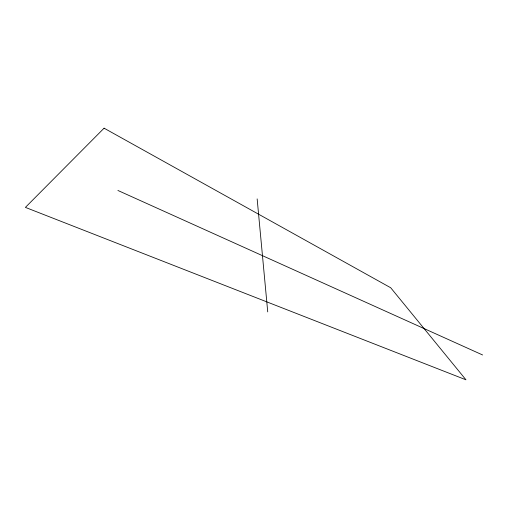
<?xml version="1.0" encoding="UTF-8"?>
<svg xmlns="http://www.w3.org/2000/svg" width="508" height="508" viewBox="0 0 508 508"><rect width="100%" height="100%" fill="white"/><g stroke="black" fill="none" stroke-linecap="round" stroke-linejoin="round"><path stroke-width="0.76" d="M117.888 190.456L482.6 354.965M257.15 198.907L267.735 311.899M104.083 128.187L25.4 207.391L465.976 379.813L390.709 287.757L104.083 128.187"/></g></svg>
